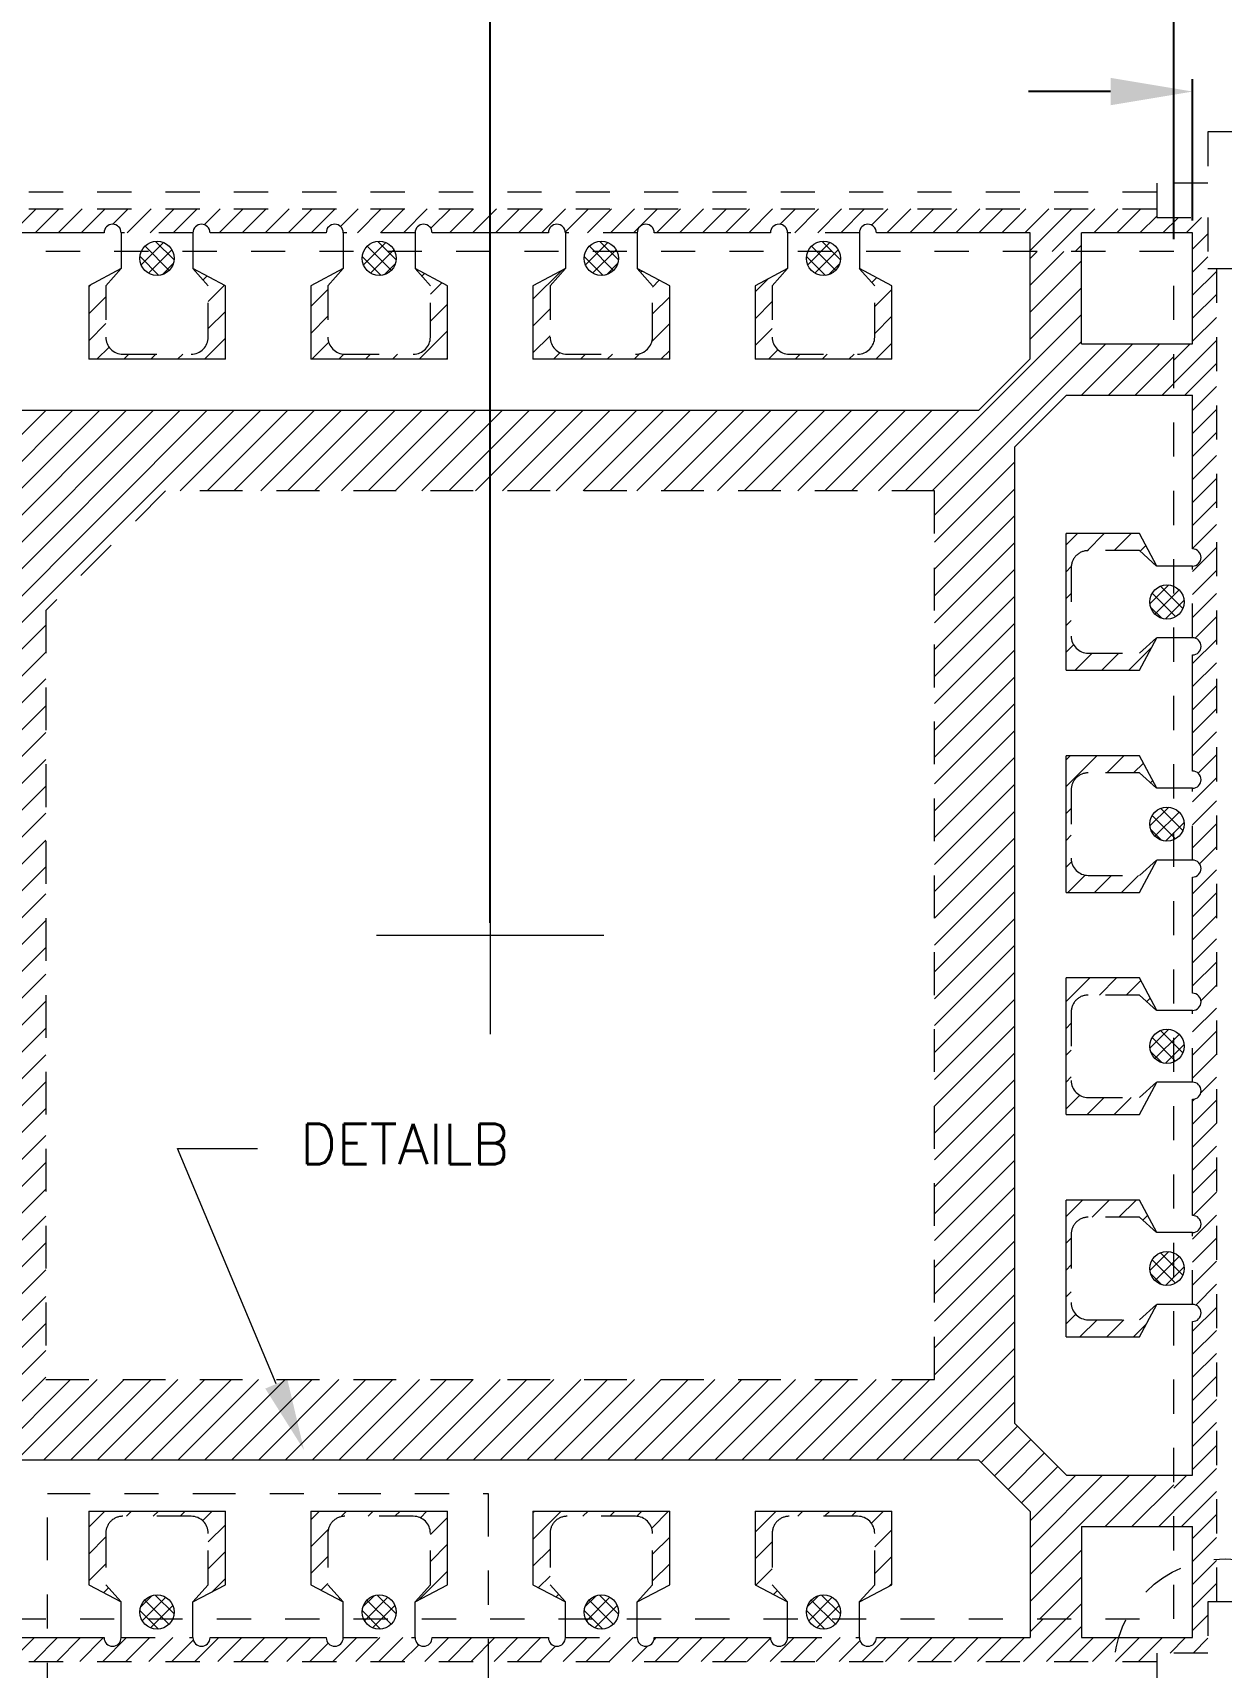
# Model space of a CAD drawing. Header units: millimetres. Extents: x 1670 to 1951, y 501 to 745.
# Drawn here: x 1856.486 to 1859.964, y 728.523 to 733.305 of the extents above; entities that cross this region are included whole.
import ezdxf

# ---------------------------------------------------------------- set-up
doc = ezdxf.new("R2010")
doc.units = ezdxf.units.MM
for name, pattern in [('CENTER', [2, 1.25, -0.25, 0.25, -0.25]), ('DASHED', [0.75, 0.5, -0.25]), ('HIDDEN', [0.375, 0.25, -0.125])]:
    doc.linetypes.add(name, pattern=pattern)
doc.layers.get('Defpoints').update_dxf_attribs({"lineweight": 18})
for name, color, linetype, lineweight in [('1', 7, 'Continuous', 18), ('1D', 4, 'Continuous', 18), ('ETCH', 4, 'Continuous', 15), ('Pkg', 2, 'DASHED', 9)]:
    doc.layers.add(name, color=color, linetype=linetype, lineweight=lineweight)
for name, color, linetype in [('HALF ETCH ON TOP SIDE', 6, 'Continuous'), ('中心线', 1, 'CENTER'), ('标注', 4, 'Continuous')]:
    doc.layers.add(name, color=color, linetype=linetype)
doc.styles.add('SIMPLEX', font='simplex.shx', dxfattribs={"bigfont": 'gbcbig.shx'})
doc.styles.get("Standard").update_dxf_attribs({"font": 'txt', "bigfont": 'gbcbig.shx'})
doc.styles.add('宋体', font='')
doc.styles.get('宋体').set_extended_font_data('宋体')
doc.dimstyles.new('ISO-25', dxfattribs={"dimtxt": 2.5, "dimasz": 2.5, "dimexe": 1.25, "dimexo": 0.625, "dimtad": 1, "dimtxsty": 'Standard', "dimcen": 2.5, "dimadec": 0, "dimazin": 0, "dimtfac": 1, "dimtmove": 0, "dimatfit": 3, "dimfxl": 1, "dimarcsym": 0})
doc.dimstyles.get("Standard").update_dxf_attribs({"dimscale": 0.12, "dimtxt": 1, "dimasz": 1, "dimexe": 0.3, "dimexo": 0.3, "dimgap": 0.3, "dimtad": 0, "dimdec": 3, "dimzin": 0, "dimdsep": 46, "dimtxsty": 'SIMPLEX', "dimcen": 0.5, "dimdle": 2, "dimclrd": 256, "dimclre": 256, "dimclrt": 256, "dimadec": 0, "dimazin": 0, "dimtfac": 1, "dimtdec": 3, "dimtofl": 0, "dimtmove": 0, "dimatfit": 0, "dimfxl": 1, "dimtolj": 1, "dimtzin": 0, "dimarcsym": 0})
pattern_1 = [(45, (1857.92284, 730.06316), (-0.0392886, 0.0392886), [])]

# ---------------------------------------------------------------- blocks, each defined once
blk = doc.blocks.new('*D69')
at = {"layer": 'Defpoints', "color": 0, "transparency": 16777216}
for p in [(1860.0696, 733.1333), (1859.8796, 732.7202), (1860.0696, 732.7202)]:
    blk.add_point(p, dxfattribs=at)
at = {"layer": '标注', "color": 4, "lineweight": -2, "transparency": 16777216}
for p, q in [((1859.8796, 732.7562), (1859.8796, 733.1693)), ((1860.0696, 732.7562), (1860.0696, 733.1693)), ((1859.6396, 733.1333), (1859.3996, 733.1333)), ((1860.3096, 733.1333), (1860.6577, 733.1333))]:
    blk.add_line(p, q, dxfattribs=at)
at = {"layer": '标注', "color": 4, "transparency": 16777216}
for points in [[(1859.6396, 733.1733), (1859.6396, 733.0933), (1859.8796, 733.1333)], [(1860.3096, 733.1733), (1860.3096, 733.0933), (1860.0696, 733.1333)]]:
    blk.add_solid(points, dxfattribs=at)
at = {"layer": '标注', "color": 4, "lineweight": 5, "transparency": 16777216, "insert": (1861.7017, 733.1333), "char_height": 0.216, "attachment_point": 5, "style": 'SIMPLEX'}
blk.add_mtext('\\A1;{\\C4;0.190±0.030}', dxfattribs=at)
blk = doc.blocks.new('*D70')
at = {"layer": 'Defpoints', "color": 0, "transparency": 16777216}
for p in [(1860.1246, 733.7237), (1859.8246, 732.6652), (1860.1246, 732.6652)]:
    blk.add_point(p, dxfattribs=at)
at = {"layer": '标注', "lineweight": -2, "transparency": 16777216}
for p, q in [((1859.8246, 732.7012), (1859.8246, 733.7597)), ((1860.1246, 732.7012), (1860.1246, 733.7597)), ((1859.5846, 733.7237), (1859.3446, 733.7237)), ((1860.3646, 733.7237), (1860.6046, 733.7237))]:
    blk.add_line(p, q, dxfattribs=at)
at = {"layer": '标注', "transparency": 16777216}
for points in [[(1859.5846, 733.7637), (1859.5846, 733.6837), (1859.8246, 733.7237)], [(1860.3646, 733.7637), (1860.3646, 733.6837), (1860.1246, 733.7237)]]:
    blk.add_solid(points, dxfattribs=at)
at = {"layer": '标注', "lineweight": 5, "transparency": 16777216, "insert": (1861.0726, 733.7237), "char_height": 0.216, "attachment_point": 5, "style": 'SIMPLEX'}
blk.add_mtext('\\A1;0.300', dxfattribs=at)
blk = doc.blocks.new('*D71')
at = {"layer": 'Defpoints', "color": 0, "transparency": 16777216}
for p in [(1862.1246, 734.3066), (1857.8246, 730.6652), (1862.1246, 730.6652)]:
    blk.add_point(p, dxfattribs=at)
at = {"layer": '标注', "lineweight": -2, "transparency": 16777216}
for p, q in [((1857.8246, 730.7012), (1857.8246, 734.3426)), ((1862.1246, 730.7012), (1862.1246, 734.3426)), ((1858.0646, 734.3066), (1858.91, 734.3066)), ((1861.8846, 734.3066), (1861.0391, 734.3066))]:
    blk.add_line(p, q, dxfattribs=at)
at = {"layer": '标注', "transparency": 16777216}
for points in [[(1858.0646, 734.3466), (1858.0646, 734.2666), (1857.8246, 734.3066)], [(1861.8846, 734.3466), (1861.8846, 734.2666), (1862.1246, 734.3066)]]:
    blk.add_solid(points, dxfattribs=at)
at = {"layer": '标注', "lineweight": 5, "transparency": 16777216, "insert": (1859.9746, 734.3066), "char_height": 0.216, "attachment_point": 5, "style": 'SIMPLEX'}
blk.add_mtext('\\A1;4.300±0.025', dxfattribs=at)
blk = doc.blocks.new('*D3')
at = {"layer": 'Defpoints', "color": 0, "transparency": 16777216}
for p in [(1855.7744, 734.5081), (1855.4746, 732.9102), (1862.1246, 726.3652)]:
    blk.add_point(p, dxfattribs=at)
at = {"layer": '标注', "color": 0, "linetype": 'Continuous', "lineweight": -2, "transparency": 16777216}
for p, q in [((1855.7744, 734.3481), (1855.7744, 734.5081)), ((1855.4746, 734.1881), (1855.7744, 734.3481)), ((1855.4746, 732.9252), (1855.4746, 734.1881))]:
    blk.add_line(p, q, dxfattribs=at)
at = {"layer": '标注', "color": 0, "lineweight": 5, "transparency": 16777216, "insert": (1855.7744, 735.0065), "char_height": 0.28, "attachment_point": 5, "rotation": 90, "style": '宋体'}
blk.add_mtext('6.650', dxfattribs=at)
blk = doc.blocks.new('*D81')
at = {"layer": 'Defpoints', "color": 0, "transparency": 16777216}
for p in [(1851.9645, 728.5152), (1854.4746, 728.5152), (1862.1246, 726.3652)]:
    blk.add_point(p, dxfattribs=at)
at = {"layer": '标注', "color": 0, "linetype": 'Continuous', "lineweight": -2, "transparency": 16777216}
blk.add_line((1854.4596, 728.5152), (1851.9645, 728.5152), dxfattribs=at)
at = {"layer": '标注', "color": 0, "lineweight": 5, "transparency": 16777216, "insert": (1851.467, 728.5152), "char_height": 0.28, "attachment_point": 5, "style": '宋体'}
blk.add_mtext('2.150', dxfattribs=at)
blk = doc.blocks.new('*D82')
at = {"layer": 'Defpoints', "color": 0, "transparency": 16777216}
for p in [(1851.9645, 732.8152), (1854.4746, 732.8152), (1862.1246, 726.3652)]:
    blk.add_point(p, dxfattribs=at)
at = {"layer": '标注', "color": 0, "linetype": 'Continuous', "lineweight": -2, "transparency": 16777216}
blk.add_line((1854.4596, 732.8152), (1851.9645, 732.8152), dxfattribs=at)
at = {"layer": '标注', "color": 0, "lineweight": 5, "transparency": 16777216, "insert": (1851.4662, 732.8152), "char_height": 0.28, "attachment_point": 5, "style": '宋体'}
blk.add_mtext('6.450', dxfattribs=at)
blk = doc.blocks.new('*D6')
at = {"layer": 'Defpoints', "color": 0, "transparency": 16777216}
for p in [(1855.3296, 734.5081), (1855.2546, 732.7202), (1862.1246, 726.3652)]:
    blk.add_point(p, dxfattribs=at)
at = {"layer": '标注', "color": 0, "linetype": 'Continuous', "lineweight": -2, "transparency": 16777216}
for p, q in [((1855.3296, 734.3481), (1855.3296, 734.5081)), ((1855.2546, 734.1881), (1855.3296, 734.3481)), ((1855.2546, 732.7352), (1855.2546, 734.1881))]:
    blk.add_line(p, q, dxfattribs=at)
at = {"layer": '标注', "color": 0, "lineweight": 5, "transparency": 16777216, "insert": (1855.3296, 735.0092), "char_height": 0.28, "attachment_point": 5, "rotation": 90, "style": '宋体'}
blk.add_mtext('6.870', dxfattribs=at)
blk = doc.blocks.new('*D7')
at = {"layer": 'Defpoints', "color": 0, "transparency": 16777216}
for p in [(1854.6776, 734.5081), (1854.9246, 732.2452), (1862.1246, 726.3652)]:
    blk.add_point(p, dxfattribs=at)
at = {"layer": '标注', "color": 0, "linetype": 'Continuous', "lineweight": -2, "transparency": 16777216}
for p, q in [((1854.6776, 734.3481), (1854.6776, 734.5081)), ((1854.9246, 734.1881), (1854.6776, 734.3481)), ((1854.9246, 732.2602), (1854.9246, 734.1881))]:
    blk.add_line(p, q, dxfattribs=at)
at = {"layer": '标注', "color": 0, "lineweight": 5, "transparency": 16777216, "insert": (1854.6776, 735.006), "char_height": 0.28, "attachment_point": 5, "rotation": 90, "style": '宋体'}
blk.add_mtext('7.200', dxfattribs=at)
blk = doc.blocks.new('*D83')
at = {"layer": 'Defpoints', "color": 0, "transparency": 16777216}
for p in [(1855.0296, 734.5081), (1855.0296, 732.8152), (1862.1246, 726.3652)]:
    blk.add_point(p, dxfattribs=at)
at = {"layer": '标注', "color": 0, "linetype": 'Continuous', "lineweight": -2, "transparency": 16777216}
blk.add_line((1855.0296, 732.8302), (1855.0296, 734.5081), dxfattribs=at)
at = {"layer": '标注', "color": 0, "lineweight": 5, "transparency": 16777216, "insert": (1855.0296, 735.001), "char_height": 0.28, "attachment_point": 5, "rotation": 90, "style": '宋体'}
blk.add_mtext('7.095', dxfattribs=at)
blk = doc.blocks.new('*D84')
at = {"layer": 'Defpoints', "color": 0, "transparency": 16777216}
for p in [(1854.3246, 734.5081), (1854.3246, 732.2902), (1862.1246, 726.3652)]:
    blk.add_point(p, dxfattribs=at)
at = {"layer": '标注', "color": 0, "linetype": 'Continuous', "lineweight": -2, "transparency": 16777216}
blk.add_line((1854.3246, 732.3052), (1854.3246, 734.5081), dxfattribs=at)
at = {"layer": '标注', "color": 0, "lineweight": 5, "transparency": 16777216, "insert": (1854.3246, 735.0034), "char_height": 0.28, "attachment_point": 5, "rotation": 90, "style": '宋体'}
blk.add_mtext('7.800', dxfattribs=at)
blk = doc.blocks.new('*D114')
at = {"layer": 'Defpoints', "color": 0, "transparency": 16777216}
for p in [(1857.8246, 734.681), (1857.8246, 730.9545), (1862.1246, 730.6652)]:
    blk.add_point(p, dxfattribs=at)
at = {"layer": '标注', "color": 0, "linetype": 'Continuous', "lineweight": -2, "transparency": 16777216}
blk.add_line((1857.8246, 730.9695), (1857.8246, 734.681), dxfattribs=at)
at = {"layer": '标注', "color": 0, "transparency": 16777216, "insert": (1857.8246, 735.1843), "char_height": 0.28, "attachment_point": 5, "rotation": 90, "style": '宋体'}
blk.add_mtext('4.300', dxfattribs=at)
blk = doc.blocks.new('*U251')
at = {"layer": '1', "linetype": 'Continuous', "lineweight": 5}
blk.add_lwpolyline([(-0.17, 0), (0.17, 0)], dxfattribs=at)
blk = doc.blocks.new('*U250')
at = {"layer": '1', "color": 0, "linetype": 'ByBlock', "lineweight": -2, "transparency": 16777216}
for p in [(0, 0), (0.65, 0), (1.3, 0)]:
    blk.add_blockref('*U251', p, dxfattribs=at)
blk = doc.blocks.new('*U255')
at = {"layer": '1', "linetype": 'Continuous', "lineweight": 5}
blk.add_lwpolyline([(-0.17, 0), (0.17, 0)], dxfattribs=at)
blk = doc.blocks.new('*U254')
at = {"layer": '1', "color": 0, "linetype": 'ByBlock', "lineweight": -2, "transparency": 16777216}
for p in [(0, 0), (0.65, 0), (1.3, 0)]:
    blk.add_blockref('*U255', p, dxfattribs=at)
blk = doc.blocks.new('*U257')
at = {"layer": '1', "linetype": 'Continuous', "lineweight": 5}
blk.add_lwpolyline([(-0.17, 0), (0.17, 0)], dxfattribs=at)
blk = doc.blocks.new('*U256')
at = {"layer": '1', "color": 0, "linetype": 'ByBlock', "lineweight": -2, "transparency": 16777216}
for p in [(0, 0), (0.65, 0), (1.3, 0)]:
    blk.add_blockref('*U257', p, dxfattribs=at)
blk = doc.blocks.new('*U261')
at = {"layer": '1D', "color": 4, "linetype": 'HIDDEN', "lineweight": 5, "ltscale": 0.3}
for p, q in [((-0.105, 0.125), (-0.15, 0.075)), ((0.105, 0.125), (0.15, 0.075))]:
    blk.add_line(p, q, dxfattribs=at)
at = {"layer": '1D', "color": 4, "linetype": 'DASHED', "lineweight": 5, "ltscale": 0.08}
for p, q in [((-0.15, 0.075), (-0.15, -0.075)), ((0.15, -0.075), (0.15, 0.075)), ((-0.1, -0.125), (0.1, -0.125))]:
    blk.add_line(p, q, dxfattribs=at)
for centre, start, end in [((-0.1, -0.075), 180, 270), ((0.1, -0.075), 270, 0)]:
    blk.add_arc(centre, 0.05, start, end, dxfattribs=at)
blk = doc.blocks.new('*U260')
at = {"layer": '1', "color": 0, "linetype": 'ByBlock', "lineweight": -2, "transparency": 16777216}
for p in [(0, 0), (0.65, 0), (1.3, 0), (1.95, 0)]:
    blk.add_blockref('*U261', p, dxfattribs=at)
blk = doc.blocks.new('*U253')
at = {"layer": '1'}
blk.add_blockref('*U260', (-0.975, 0), dxfattribs=at)
blk = doc.blocks.new('*U252')
at = {"layer": '1', "color": 0, "linetype": 'ByBlock', "lineweight": -2, "transparency": 16777216}
blk.add_blockref('*U253', (1883.7022, 732.8306), dxfattribs=at)
for p, rotation in [((1881.8772, 731.0056), 90), ((1885.5272, 731.0056), 270), ((1883.7022, 729.1806), 180)]:
    blk.add_blockref('*U253', p, dxfattribs=dict(at, rotation=rotation))

msp = doc.modelspace()

# ---------------------------------------------------------------- hatches: boundary and pattern name
at = {"layer": 'ETCH', "lineweight": 5}
h = msp.add_hatch(dxfattribs=at)
h.set_pattern_fill('ANSI31', color=4, scale=0.015, style=0)
h.set_pattern_definition([(45, (1883.80051, 730.403553), (-0.03367596, 0.03367596), [])])
h.paths.add_polyline_path([(1855.7246, 724.0152), (1855.7246, 724.1652), (1855.8746, 724.1652), (1855.8746, 724.1902), (1859.7746, 724.1902), (1859.7746, 724.1652), (1859.9246, 724.1652), (1859.9246, 724.0152), (1859.8796, 724.0152), (1859.8796, 724.1202), (1859.5546, 724.1202), (1859.5546, 724.0952), (1859.4046, 724.0952), (1859.4046, 724.1202), (1858.9546, 724.1202, 1), (1858.9046, 724.1202), (1858.9046, 724.0952), (1858.6946, 724.0952), (1858.6946, 724.1202, 1), (1858.6446, 724.1202), (1858.3046, 724.1202, 1), (1858.2546, 724.1202), (1858.2546, 724.0952), (1858.0446, 724.0952), (1858.0446, 724.1202, 1), (1857.9946, 724.1202), (1857.6546, 724.1202, 1), (1857.6046, 724.1202), (1857.6046, 724.0952), (1857.3946, 724.0952), (1857.3946, 724.1202, 1), (1857.3446, 724.1202), (1857.0046, 724.1202, 1), (1856.9546, 724.1202), (1856.9546, 724.0952), (1856.7446, 724.0952), (1856.7446, 724.1202, 1), (1856.6946, 724.1202), (1856.2446, 724.1202), (1856.2446, 724.0952), (1856.0946, 724.0952), (1856.0946, 724.1202), (1855.7696, 724.1202), (1855.7696, 724.0152)])
h.paths.add_polyline_path([(1860.0246, 724.0152), (1860.0246, 724.1652), (1860.1746, 724.1652), (1860.1746, 724.1902), (1864.0746, 724.1902), (1864.0746, 724.1652), (1864.2246, 724.1652), (1864.2246, 724.0152), (1864.1796, 724.0152), (1864.1796, 724.1202), (1863.8546, 724.1202), (1863.8546, 724.0952), (1863.7046, 724.0952), (1863.7046, 724.1202), (1863.2546, 724.1202, 1), (1863.2046, 724.1202), (1863.2046, 724.0952), (1862.9946, 724.0952), (1862.9946, 724.1202, 1), (1862.9446, 724.1202), (1862.6046, 724.1202, 1), (1862.5546, 724.1202), (1862.5546, 724.0952), (1862.3446, 724.0952), (1862.3446, 724.1202, 1), (1862.2946, 724.1202), (1861.9546, 724.1202, 1), (1861.9046, 724.1202), (1861.9046, 724.0952), (1861.6946, 724.0952), (1861.6946, 724.1202, 1), (1861.6446, 724.1202), (1861.3046, 724.1202, 1), (1861.2546, 724.1202), (1861.2546, 724.0952), (1861.0446, 724.0952), (1861.0446, 724.1202, 1), (1860.9946, 724.1202), (1860.5446, 724.1202), (1860.5446, 724.0952), (1860.3946, 724.0952), (1860.3946, 724.1202), (1860.0696, 724.1202), (1860.0696, 724.0152)])
h.paths.add_polyline_path([(1855.5796, 727.9452), (1855.5796, 727.4952, -1), (1855.5796, 727.4452), (1855.5546, 727.4452), (1855.5546, 727.2352), (1855.5796, 727.2352, -1), (1855.5796, 727.1852), (1855.5796, 726.8452, -1), (1855.5796, 726.7952), (1855.5546, 726.7952), (1855.5546, 726.5852), (1855.5796, 726.5852, -1), (1855.5796, 726.5352), (1855.5796, 726.1952, -1), (1855.5796, 726.1452), (1855.5546, 726.1452), (1855.5546, 725.9352), (1855.5796, 725.9352, -1), (1855.5796, 725.8852), (1855.5796, 725.5452, -1), (1855.5796, 725.4952), (1855.5546, 725.4952), (1855.5546, 725.2852), (1855.5796, 725.2852, -1), (1855.5796, 725.2352), (1855.5796, 724.7852), (1855.5546, 724.7852), (1855.5546, 724.6352), (1855.5796, 724.6352), (1855.5796, 724.3102), (1855.4746, 724.3102), (1855.4746, 724.2652), (1855.6246, 724.2652), (1855.6246, 724.4152), (1855.6496, 724.4152), (1855.6496, 728.3152), (1855.6246, 728.3152), (1855.6246, 728.4652), (1855.4746, 728.4652), (1855.4746, 728.4202), (1855.5796, 728.4202), (1855.5796, 728.0952), (1855.5546, 728.0952), (1855.5546, 727.9452)])
h.paths.add_polyline_path([(1855.5796, 732.2452), (1855.5796, 731.7952, -1), (1855.5796, 731.7452), (1855.5546, 731.7452), (1855.5546, 731.5352), (1855.5796, 731.5352, -1), (1855.5796, 731.4852), (1855.5796, 731.1452, -1), (1855.5796, 731.0952), (1855.5546, 731.0952), (1855.5546, 730.8852), (1855.5796, 730.8852, -1), (1855.5796, 730.8352), (1855.5796, 730.4952, -1), (1855.5796, 730.4452), (1855.5546, 730.4452), (1855.5546, 730.2352), (1855.5796, 730.2352, -1), (1855.5796, 730.1852), (1855.5796, 729.8452, -1), (1855.5796, 729.7952), (1855.5546, 729.7952), (1855.5546, 729.5852), (1855.5796, 729.5852, -1), (1855.5796, 729.5352), (1855.5796, 729.0852), (1855.5546, 729.0852), (1855.5546, 728.9352), (1855.5796, 728.9352), (1855.5796, 728.6102), (1855.4746, 728.6102), (1855.4746, 728.5652), (1855.6246, 728.5652), (1855.6246, 728.7152), (1855.6496, 728.7152), (1855.6496, 732.6152), (1855.6246, 732.6152), (1855.6246, 732.7652), (1855.4746, 732.7652), (1855.4746, 732.7202), (1855.5796, 732.7202), (1855.5796, 732.3952), (1855.5546, 732.3952), (1855.5546, 732.2452)])
h.paths.add_polyline_path([(1855.5796, 724.1202), (1855.5796, 724.0152), (1855.6246, 724.0152), (1855.6246, 724.1652), (1855.4746, 724.1652), (1855.4746, 724.1202)])
h = msp.add_hatch(dxfattribs=at)
h.set_pattern_fill('ANSI31', color=4, scale=0.015, style=0)
h.set_pattern_definition([(45, (1883.80051, 734.703553), (-0.03367596, 0.03367596), [])])
h.paths.add_polyline_path([(1855.6996, 728.7152), (1855.7246, 728.7152), (1855.7246, 728.5652), (1855.8746, 728.5652), (1855.8746, 728.5402), (1859.7746, 728.5402), (1859.7746, 728.5652), (1859.9246, 728.5652), (1859.9246, 728.7152), (1859.9496, 728.7152), (1859.9496, 732.6152), (1859.9246, 732.6152), (1859.9246, 732.7652), (1859.7746, 732.7652), (1859.7746, 732.7902), (1855.8746, 732.7902), (1855.8746, 732.7652), (1855.7246, 732.7652), (1855.7246, 732.6152), (1855.6996, 732.6152)])
h.paths.add_polyline_path([(1855.7696, 731.0952), (1855.7696, 730.8852, 1), (1855.7696, 730.8352), (1855.7696, 730.4952, 1), (1855.7696, 730.4452), (1855.7696, 730.2352, 1), (1855.7696, 730.1852), (1855.7696, 729.8452, 1), (1855.7696, 729.7952), (1855.7696, 729.5852, 1), (1855.7696, 729.5352), (1855.7696, 729.0852), (1855.8246, 729.0852), (1855.8246, 728.9352), (1855.7696, 728.9352), (1855.7696, 728.6102), (1856.0946, 728.6102), (1856.0946, 728.6652), (1856.2446, 728.6652), (1856.2446, 728.6102), (1856.6946, 728.6102, 1), (1856.7446, 728.6102), (1856.9546, 728.6102, 1), (1857.0046, 728.6102), (1857.3446, 728.6102, 1), (1857.3946, 728.6102), (1857.6046, 728.6102, 1), (1857.6546, 728.6102), (1857.9946, 728.6102, 1), (1858.0446, 728.6102), (1858.2546, 728.6102, 1), (1858.3046, 728.6102), (1858.6446, 728.6102, 1), (1858.6946, 728.6102), (1858.9046, 728.6102, 1), (1858.9546, 728.6102), (1859.4046, 728.6102), (1859.4046, 728.6652), (1859.5546, 728.6652), (1859.5546, 728.6102), (1859.8796, 728.6102), (1859.8796, 728.9352), (1859.8246, 728.9352), (1859.8246, 729.0852), (1859.8796, 729.0852), (1859.8796, 729.5352, 1), (1859.8796, 729.5852), (1859.8796, 729.7952, 1), (1859.8796, 729.8452), (1859.8796, 730.1852, 1), (1859.8796, 730.2352), (1859.8796, 730.4452, 1), (1859.8796, 730.4952), (1859.8796, 730.8352, 1), (1859.8796, 730.8852), (1859.8796, 731.0952, 1), (1859.8796, 731.1452), (1859.8796, 731.4852, 1), (1859.8796, 731.5352), (1859.8796, 731.7452, 1), (1859.8796, 731.7952), (1859.8796, 732.2452), (1859.8246, 732.2452), (1859.8246, 732.3952), (1859.8796, 732.3952), (1859.8796, 732.7202), (1859.5546, 732.7202), (1859.5546, 732.6652), (1859.4046, 732.6652), (1859.4046, 732.7202), (1858.9546, 732.7202, 1), (1858.9046, 732.7202), (1858.6946, 732.7202, 1), (1858.6446, 732.7202), (1858.3046, 732.7202, 1), (1858.2546, 732.7202), (1858.0446, 732.7202, 1), (1857.9946, 732.7202), (1857.6546, 732.7202, 1), (1857.6046, 732.7202), (1857.3946, 732.7202, 1), (1857.3446, 732.7202), (1857.0046, 732.7202, 1), (1856.9546, 732.7202), (1856.7446, 732.7202, 1), (1856.6946, 732.7202), (1856.2446, 732.7202), (1856.2446, 732.6652), (1856.0946, 732.6652), (1856.0946, 732.7202), (1855.7696, 732.7202), (1855.7696, 732.3952), (1855.8246, 732.3952), (1855.8246, 732.2452), (1855.7696, 732.2452), (1855.7696, 731.7952, 1), (1855.7696, 731.7452), (1855.7696, 731.5352, 1), (1855.7696, 731.4852), (1855.7696, 731.1452, 1)], flags=16)
h = msp.add_hatch(dxfattribs=at)
h.set_pattern_fill('ANSI31', color=256, scale=0.0175)
h.set_pattern_definition(pattern_1)
h.paths.add_polyline_path([(1855.8246, 732.2452), (1855.8246, 732.3952), (1856.0946, 732.3952), (1856.0946, 732.6652), (1856.2446, 732.6652), (1856.2446, 732.3513), (1856.3956, 732.2002), (1859.2535, 732.2002), (1859.4046, 732.3513), (1859.4046, 732.6652), (1859.5546, 732.6652), (1859.5546, 732.3952), (1859.8246, 732.3952), (1859.8246, 732.2452), (1859.5106, 732.2452), (1859.3596, 732.0941), (1859.3596, 729.2363), (1859.5106, 729.0852), (1859.8246, 729.0852), (1859.8246, 728.9352), (1859.5546, 728.9352), (1859.5546, 728.6652), (1859.4046, 728.6652), (1859.4046, 728.9791), (1859.2535, 729.1302), (1856.3956, 729.1302), (1856.2446, 728.9791), (1856.2446, 728.6652), (1856.0946, 728.6652), (1856.0946, 728.9352), (1855.8246, 728.9352), (1855.8246, 729.0852), (1856.1385, 729.0852), (1856.2896, 729.2363), (1856.2896, 732.0941), (1856.1385, 732.2452)])
h.paths.add_polyline_path([(1856.5246, 731.6152), (1856.5246, 729.3652), (1859.1246, 729.3652), (1859.1246, 731.9652), (1856.8746, 731.9652)], flags=16)
h = msp.add_hatch(dxfattribs=at)
h.set_pattern_fill('ANSI31', color=256, scale=0.0175)
h.set_pattern_definition(pattern_1)
h.paths.add_polyline_path([(1857.2996, 732.5652), (1857.2996, 732.3502), (1857.6996, 732.3502), (1857.6996, 732.5652), (1857.6046, 732.6152), (1857.6496, 732.5652), (1857.6496, 732.4152, -0.414214), (1857.5996, 732.3652), (1857.3996, 732.3652, -0.414214), (1857.3496, 732.4152), (1857.3496, 732.5652), (1857.3946, 732.6152)])
h.paths.add_polyline_path([(1857.9496, 732.5652), (1857.9496, 732.3502), (1858.3496, 732.3502), (1858.3496, 732.5652), (1858.2546, 732.6152), (1858.2996, 732.5652), (1858.2996, 732.4152, -0.414214), (1858.2496, 732.3652), (1858.0496, 732.3652, -0.414214), (1857.9996, 732.4152), (1857.9996, 732.5652), (1858.0446, 732.6152)])
h.paths.add_polyline_path([(1856.6496, 732.5652), (1856.6496, 732.3502), (1857.0496, 732.3502), (1857.0496, 732.5652), (1856.9546, 732.6152), (1856.9996, 732.5652), (1856.9996, 732.4152, -0.414214), (1856.9496, 732.3652), (1856.7496, 732.3652, -0.414214), (1856.6996, 732.4152), (1856.6996, 732.5652), (1856.7446, 732.6152)])
h.paths.add_polyline_path([(1858.5996, 732.5652), (1858.5996, 732.3502), (1858.9996, 732.3502), (1858.9996, 732.5652), (1858.9046, 732.6152), (1858.9496, 732.5652), (1858.9496, 732.4152, -0.414214), (1858.8996, 732.3652), (1858.6996, 732.3652, -0.414214), (1858.6496, 732.4152), (1858.6496, 732.5652), (1858.6946, 732.6152)])
h = msp.add_hatch(dxfattribs=at)
h.set_pattern_fill('ANSI31', color=256, scale=0.0175, angle=180)
h.set_pattern_definition([(225, (1857.92284, 730.06316), (0.0392886, -0.0392886), [])])
h.paths.add_polyline_path([(1859.7246, 731.1902), (1859.5096, 731.1902), (1859.5096, 730.7902), (1859.7246, 730.7902), (1859.7746, 730.8852), (1859.7246, 730.8402), (1859.5746, 730.8402, -0.414214), (1859.5246, 730.8902), (1859.5246, 731.0902, -0.414214), (1859.5746, 731.1402), (1859.7246, 731.1402), (1859.7746, 731.0952)])
h.paths.add_polyline_path([(1859.7246, 730.5402), (1859.5096, 730.5402), (1859.5096, 730.1402), (1859.7246, 730.1402), (1859.7746, 730.2352), (1859.7246, 730.1902), (1859.5746, 730.1902, -0.414214), (1859.5246, 730.2402), (1859.5246, 730.4402, -0.414214), (1859.5746, 730.4902), (1859.7246, 730.4902), (1859.7746, 730.4452)])
h.paths.add_polyline_path([(1859.7246, 731.8402), (1859.5096, 731.8402), (1859.5096, 731.4402), (1859.7246, 731.4402), (1859.7746, 731.5352), (1859.7246, 731.4902), (1859.5746, 731.4902, -0.414214), (1859.5246, 731.5402), (1859.5246, 731.7402, -0.414214), (1859.5746, 731.7902), (1859.7246, 731.7902), (1859.7746, 731.7452)])
h.paths.add_polyline_path([(1859.7246, 729.8902), (1859.5096, 729.8902), (1859.5096, 729.4902), (1859.7246, 729.4902), (1859.7746, 729.5852), (1859.7246, 729.5402), (1859.5746, 729.5402, -0.414214), (1859.5246, 729.5902), (1859.5246, 729.7902, -0.414214), (1859.5746, 729.8402), (1859.7246, 729.8402), (1859.7746, 729.7952)])
h = msp.add_hatch(dxfattribs=at)
h.set_pattern_fill('ANSI31', color=256, scale=0.0175, angle=180)
h.set_pattern_definition([(225, (1857.72629, 731.267236), (0.0392886, -0.0392886), [])])
h.paths.add_polyline_path([(1858.3496, 728.7652), (1858.3496, 728.9802), (1857.9496, 728.9802), (1857.9496, 728.7652), (1858.0446, 728.7152), (1857.9996, 728.7652), (1857.9996, 728.9152, -0.414214), (1858.0496, 728.9652), (1858.2496, 728.9652, -0.414214), (1858.2996, 728.9152), (1858.2996, 728.7652), (1858.2546, 728.7152)])
h.paths.add_polyline_path([(1857.6996, 728.7652), (1857.6996, 728.9802), (1857.2996, 728.9802), (1857.2996, 728.7652), (1857.3946, 728.7152), (1857.3496, 728.7652), (1857.3496, 728.9152, -0.414214), (1857.3996, 728.9652), (1857.5996, 728.9652, -0.414214), (1857.6496, 728.9152), (1857.6496, 728.7652), (1857.6046, 728.7152)])
h.paths.add_polyline_path([(1858.9996, 728.7652), (1858.9996, 728.9802), (1858.5996, 728.9802), (1858.5996, 728.7652), (1858.6946, 728.7152), (1858.6496, 728.7652), (1858.6496, 728.9152, -0.414214), (1858.6996, 728.9652), (1858.8996, 728.9652, -0.414214), (1858.9496, 728.9152), (1858.9496, 728.7652), (1858.9046, 728.7152)])
h.paths.add_polyline_path([(1857.0496, 728.7652), (1857.0496, 728.9802), (1856.6496, 728.9802), (1856.6496, 728.7652), (1856.7446, 728.7152), (1856.6996, 728.7652), (1856.6996, 728.9152, -0.414214), (1856.7496, 728.9652), (1856.9496, 728.9652, -0.414214), (1856.9996, 728.9152), (1856.9996, 728.7652), (1856.9546, 728.7152)])
at = {"layer": 'HALF ETCH ON TOP SIDE', "lineweight": 5}
h = msp.add_hatch(dxfattribs=at)
h.set_pattern_fill('ANSI37', color=6, scale=0.01, angle=90, style=0)
h.set_pattern_definition([(135, (1857.173168, 730.840624), (-0.02245064, -0.02245064), []), (225, (1857.173168, 730.840624), (0.02245064, -0.02245064), [])])
h.paths.add_polyline_path([(1856.8954, 732.6652, -1.23026), (1856.7996, 732.6452, -0.103244), (1856.8037, 732.6652)])
h.paths.add_polyline_path([(1856.8954, 732.6652), (1856.8037, 732.6652, -0.654654)])
h = msp.add_hatch(dxfattribs=at)
h.set_pattern_fill('ANSI37', color=6, scale=0.01, angle=90, style=0)
h.set_pattern_definition([(135, (1857.823168, 730.840624), (-0.02245064, -0.02245064), []), (225, (1857.823168, 730.840624), (0.02245064, -0.02245064), [])])
h.paths.add_polyline_path([(1857.5454, 732.6652, -1.23026), (1857.4496, 732.6452, -0.103244), (1857.4537, 732.6652)])
h.paths.add_polyline_path([(1857.5454, 732.6652), (1857.4537, 732.6652, -0.654654)])
h = msp.add_hatch(dxfattribs=at)
h.set_pattern_fill('ANSI37', color=6, scale=0.01, angle=90, style=0)
h.set_pattern_definition([(135, (1858.473168, 730.840624), (-0.02245064, -0.02245064), []), (225, (1858.473168, 730.840624), (0.02245064, -0.02245064), [])])
h.paths.add_polyline_path([(1858.1954, 732.6652, -1.23026), (1858.0996, 732.6452, -0.103244), (1858.1037, 732.6652)])
h.paths.add_polyline_path([(1858.1954, 732.6652), (1858.1037, 732.6652, -0.654654)])
h = msp.add_hatch(dxfattribs=at)
h.set_pattern_fill('ANSI37', color=6, scale=0.01, angle=90, style=0)
h.set_pattern_definition([(135, (1859.123168, 730.840624), (-0.02245064, -0.02245064), []), (225, (1859.123168, 730.840624), (0.02245064, -0.02245064), [])])
h.paths.add_polyline_path([(1858.8454, 732.6652, -1.23026), (1858.7496, 732.6452, -0.103244), (1858.7537, 732.6652)])
h.paths.add_polyline_path([(1858.8454, 732.6652), (1858.7537, 732.6652, -0.654654)])
h = msp.add_hatch(dxfattribs=at)
h.set_pattern_fill('ANSI37', color=6, scale=0.01, angle=360, style=0)
h.set_pattern_definition([(45, (1857.999993, 731.316596), (-0.02245064, 0.02245064), []), (135, (1857.999993, 731.316596), (-0.02245064, -0.02245064), [])])
h.paths.add_polyline_path([(1859.8246, 731.5944, -1.23026), (1859.8046, 731.6902, -0.103244), (1859.8246, 731.686)])
h.paths.add_polyline_path([(1859.8246, 731.5944), (1859.8246, 731.686, -0.654654)])
h = msp.add_hatch(dxfattribs=at)
h.set_pattern_fill('ANSI37', color=6, scale=0.01, angle=360, style=0)
h.set_pattern_definition([(45, (1857.999993, 730.666596), (-0.02245064, 0.02245064), []), (135, (1857.999993, 730.666596), (-0.02245064, -0.02245064), [])])
h.paths.add_polyline_path([(1859.8246, 730.9444, -1.23026), (1859.8046, 731.0402, -0.103244), (1859.8246, 731.036)])
h.paths.add_polyline_path([(1859.8246, 730.9444), (1859.8246, 731.036, -0.654654)])
h = msp.add_hatch(dxfattribs=at)
h.set_pattern_fill('ANSI37', color=6, scale=0.01, angle=360, style=0)
h.set_pattern_definition([(45, (1857.999993, 730.016596), (-0.02245064, 0.02245064), []), (135, (1857.999993, 730.016596), (-0.02245064, -0.02245064), [])])
h.paths.add_polyline_path([(1859.8246, 730.2944, -1.23026), (1859.8046, 730.3902, -0.103244), (1859.8246, 730.386)])
h.paths.add_polyline_path([(1859.8246, 730.2944), (1859.8246, 730.386, -0.654654)])
h = msp.add_hatch(dxfattribs=at)
h.set_pattern_fill('ANSI37', color=6, scale=0.01, angle=360, style=0)
h.set_pattern_definition([(45, (1857.999993, 729.366596), (-0.02245064, 0.02245064), []), (135, (1857.999993, 729.366596), (-0.02245064, -0.02245064), [])])
h.paths.add_polyline_path([(1859.8246, 729.6444, -1.23026), (1859.8046, 729.7402, -0.103244), (1859.8246, 729.736)])
h.paths.add_polyline_path([(1859.8246, 729.6444), (1859.8246, 729.736, -0.654654)])
h = msp.add_hatch(dxfattribs=at)
h.set_pattern_fill('ANSI37', color=6, scale=0.01, angle=270, style=0)
h.set_pattern_definition([(315, (1856.525964, 730.48977), (0.02245064, 0.02245064), []), (45, (1856.525964, 730.48977), (-0.02245064, 0.02245064), [])])
h.paths.add_polyline_path([(1856.8037, 728.6652, -1.23026), (1856.8996, 728.6852, -0.103244), (1856.8954, 728.6652)])
h.paths.add_polyline_path([(1856.8037, 728.6652), (1856.8954, 728.6652, -0.654654)])
h = msp.add_hatch(dxfattribs=at)
h.set_pattern_fill('ANSI37', color=6, scale=0.01, angle=270, style=0)
h.set_pattern_definition([(315, (1857.175964, 730.48977), (0.02245064, 0.02245064), []), (45, (1857.175964, 730.48977), (-0.02245064, 0.02245064), [])])
h.paths.add_polyline_path([(1857.4537, 728.6652, -1.23026), (1857.5496, 728.6852, -0.103244), (1857.5454, 728.6652)])
h.paths.add_polyline_path([(1857.4537, 728.6652), (1857.5454, 728.6652, -0.654654)])
h = msp.add_hatch(dxfattribs=at)
h.set_pattern_fill('ANSI37', color=6, scale=0.01, angle=270, style=0)
h.set_pattern_definition([(315, (1857.825964, 730.48977), (0.02245064, 0.02245064), []), (45, (1857.825964, 730.48977), (-0.02245064, 0.02245064), [])])
h.paths.add_polyline_path([(1858.1037, 728.6652, -1.23026), (1858.1996, 728.6852, -0.103244), (1858.1954, 728.6652)])
h.paths.add_polyline_path([(1858.1037, 728.6652), (1858.1954, 728.6652, -0.654654)])
h = msp.add_hatch(dxfattribs=at)
h.set_pattern_fill('ANSI37', color=6, scale=0.01, angle=270, style=0)
h.set_pattern_definition([(315, (1858.475964, 730.48977), (0.02245064, 0.02245064), []), (45, (1858.475964, 730.48977), (-0.02245064, 0.02245064), [])])
h.paths.add_polyline_path([(1858.7537, 728.6652, -1.23026), (1858.8496, 728.6852, -0.103244), (1858.8454, 728.6652)])
h.paths.add_polyline_path([(1858.7537, 728.6652), (1858.8454, 728.6652, -0.654654)])

# ---------------------------------------------------------------- linework, layer by layer
at = {"layer": '1', "linetype": 'Continuous', "lineweight": 5}
for p, q in [((1856.7446, 732.7202), (1856.7446, 732.6152)), ((1856.9546, 732.7202), (1856.9546, 732.6152)), ((1857.3946, 732.7202), (1857.3946, 732.6152)), ((1857.6046, 732.7202), (1857.6046, 732.6152)), ((1858.0446, 732.7202), (1858.0446, 732.6152)), ((1858.2546, 732.7202), (1858.2546, 732.6152)), ((1858.6946, 732.7202), (1858.6946, 732.6152)), ((1858.9046, 732.7202), (1858.9046, 732.6152)), ((1859.4046, 732.3513), (1859.4046, 732.7202)), ((1859.5546, 732.3952), (1859.5546, 732.7202)), ((1856.7446, 732.6152), (1856.6496, 732.5652)), ((1857.0496, 732.5652), (1856.9546, 732.6152)), ((1857.3946, 732.6152), (1857.2996, 732.5652)), ((1857.6996, 732.5652), (1857.6046, 732.6152)), ((1858.0446, 732.6152), (1857.9496, 732.5652)), ((1858.3496, 732.5652), (1858.2546, 732.6152)), ((1858.6946, 732.6152), (1858.5996, 732.5652)), ((1858.9996, 732.5652), (1858.9046, 732.6152)), ((1856.6496, 732.5652), (1856.6496, 732.3502)), ((1857.0496, 732.3502), (1857.0496, 732.5652)), ((1857.2996, 732.5652), (1857.2996, 732.3502)), ((1857.6996, 732.3502), (1857.6996, 732.5652)), ((1857.9496, 732.5652), (1857.9496, 732.3502)), ((1858.3496, 732.3502), (1858.3496, 732.5652)), ((1858.5996, 732.5652), (1858.5996, 732.3502)), ((1858.9996, 732.3502), (1858.9996, 732.5652)), ((1859.5546, 732.3952), (1859.8796, 732.3952)), ((1857.0496, 732.3502), (1856.6496, 732.3502)), ((1857.6996, 732.3502), (1857.2996, 732.3502)), ((1858.3496, 732.3502), (1857.9496, 732.3502)), ((1858.9996, 732.3502), (1858.5996, 732.3502)), ((1859.2535, 732.2002), (1859.4046, 732.3513)), ((1859.3596, 732.0941), (1859.5106, 732.2452)), ((1859.5106, 732.2452), (1859.8796, 732.2452)), ((1859.2535, 732.2002), (1856.3956, 732.2002)), ((1859.3596, 729.2363), (1859.3596, 732.0941)), ((1859.7246, 731.8402), (1859.5096, 731.8402)), ((1859.5096, 731.4402), (1859.5096, 731.8402)), ((1859.7746, 731.7452), (1859.7246, 731.8402)), ((1859.8796, 731.7452), (1859.7746, 731.7452)), ((1859.7246, 731.4402), (1859.7746, 731.5352)), ((1859.8796, 731.5352), (1859.7746, 731.5352)), ((1859.5096, 731.4402), (1859.7246, 731.4402)), ((1859.7246, 731.1902), (1859.5096, 731.1902)), ((1859.5096, 730.7902), (1859.5096, 731.1902)), ((1859.7746, 731.0952), (1859.7246, 731.1902)), ((1859.8796, 731.0952), (1859.7746, 731.0952)), ((1859.7246, 730.7902), (1859.7746, 730.8852)), ((1859.8796, 730.8852), (1859.7746, 730.8852)), ((1859.5096, 730.7902), (1859.7246, 730.7902)), ((1859.7246, 730.5402), (1859.5096, 730.5402)), ((1859.5096, 730.1402), (1859.5096, 730.5402)), ((1859.7746, 730.4452), (1859.7246, 730.5402)), ((1859.8796, 730.4452), (1859.7746, 730.4452)), ((1859.7246, 730.1402), (1859.7746, 730.2352)), ((1859.8796, 730.2352), (1859.7746, 730.2352)), ((1859.5096, 730.1402), (1859.7246, 730.1402)), ((1859.7246, 729.8902), (1859.5096, 729.8902)), ((1859.5096, 729.4902), (1859.5096, 729.8902)), ((1859.7746, 729.7952), (1859.7246, 729.8902)), ((1859.8796, 729.7952), (1859.7746, 729.7952)), ((1859.7246, 729.4902), (1859.7746, 729.5852)), ((1859.8796, 729.5852), (1859.7746, 729.5852)), ((1859.5096, 729.4902), (1859.7246, 729.4902)), ((1859.3596, 729.2363), (1859.5106, 729.0852)), ((1856.3956, 729.1302), (1859.2535, 729.1302)), ((1859.2535, 729.1302), (1859.4046, 728.9791)), ((1859.5106, 729.0852), (1859.8796, 729.0852)), ((1856.6496, 728.9802), (1856.6496, 728.7652)), ((1856.6496, 728.9802), (1857.0496, 728.9802)), ((1857.0496, 728.7652), (1857.0496, 728.9802)), ((1857.2996, 728.9802), (1857.2996, 728.7652)), ((1857.2996, 728.9802), (1857.6996, 728.9802)), ((1857.6996, 728.7652), (1857.6996, 728.9802)), ((1857.9496, 728.9802), (1857.9496, 728.7652)), ((1857.9496, 728.9802), (1858.3496, 728.9802)), ((1858.3496, 728.7652), (1858.3496, 728.9802)), ((1858.5996, 728.9802), (1858.5996, 728.7652)), ((1858.5996, 728.9802), (1858.9996, 728.9802)), ((1858.9996, 728.7652), (1858.9996, 728.9802)), ((1859.4046, 728.9791), (1859.4046, 728.6102)), ((1859.5546, 728.9352), (1859.5546, 728.6102)), ((1859.5546, 728.9352), (1859.8796, 728.9352)), ((1856.6496, 728.7652), (1856.7446, 728.7152)), ((1856.9546, 728.7152), (1857.0496, 728.7652)), ((1857.2996, 728.7652), (1857.3946, 728.7152)), ((1857.6046, 728.7152), (1857.6996, 728.7652)), ((1857.9496, 728.7652), (1858.0446, 728.7152)), ((1858.2546, 728.7152), (1858.3496, 728.7652)), ((1858.5996, 728.7652), (1858.6946, 728.7152)), ((1858.9046, 728.7152), (1858.9996, 728.7652)), ((1856.7446, 728.6102), (1856.7446, 728.7152)), ((1856.9546, 728.6102), (1856.9546, 728.7152)), ((1857.3946, 728.6102), (1857.3946, 728.7152)), ((1857.6046, 728.6102), (1857.6046, 728.7152)), ((1858.0446, 728.6102), (1858.0446, 728.7152)), ((1858.2546, 728.6102), (1858.2546, 728.7152)), ((1858.6946, 728.6102), (1858.6946, 728.7152)), ((1858.9046, 728.6102), (1858.9046, 728.7152))]:
    msp.add_line(p, q, dxfattribs=at)
for points in [[(1856.6946, 732.7202), (1856.2446, 732.7202)], [(1859.4046, 732.7202), (1858.9546, 732.7202)], [(1859.8796, 732.3952), (1859.8796, 732.7202), (1859.5546, 732.7202)], [(1859.8796, 731.7952), (1859.8796, 732.2452)], [(1859.8796, 729.0852), (1859.8796, 729.5352)], [(1859.5546, 728.6102), (1859.8796, 728.6102), (1859.8796, 728.9352)], [(1856.2446, 728.6102), (1856.6946, 728.6102)], [(1858.9546, 728.6102), (1859.4046, 728.6102)]]:
    msp.add_lwpolyline(points, dxfattribs=at)
for centre in [(1856.8496, 732.6452), (1857.4996, 732.6452), (1858.1496, 732.6452), (1858.7996, 732.6452), (1859.8046, 731.6402), (1859.8046, 730.9902), (1859.8046, 730.3402), (1859.8046, 729.6902), (1856.8496, 728.6852), (1857.4996, 728.6852), (1858.1496, 728.6852), (1858.7996, 728.6852)]:
    msp.add_circle(centre, 0.05, dxfattribs=at)
at = {"layer": '1'}
for centre, start, end in [((1856.7196, 732.7202), 0, 180), ((1856.9796, 732.7202), 0, 180), ((1857.3696, 732.7202), 0, 180), ((1857.6296, 732.7202), 0, 180), ((1858.0196, 732.7202), 0, 180), ((1858.2796, 732.7202), 0, 180), ((1858.6696, 732.7202), 0, 180), ((1858.9296, 732.7202), 0, 180), ((1859.8796, 731.7702), 270, 90), ((1859.8796, 731.5102), 270, 90), ((1859.8796, 731.1202), 270, 90), ((1859.8796, 730.8602), 270, 90), ((1859.8796, 730.4702), 270, 90), ((1859.8796, 730.2102), 270, 90), ((1859.8796, 729.8202), 270, 90), ((1859.8796, 729.5602), 270, 90), ((1856.7196, 728.6102), 180, 360), ((1856.9796, 728.6102), 180, 0), ((1857.3696, 728.6102), 180, 360), ((1857.6296, 728.6102), 180, 0), ((1858.0196, 728.6102), 180, 360), ((1858.2796, 728.6102), 180, 0), ((1858.6696, 728.6102), 180, 360), ((1858.9296, 728.6102), 180, 0)]:
    msp.add_arc(centre, 0.025, start, end, dxfattribs=at)
at = {"layer": '1D', "color": 4, "linetype": 'HIDDEN', "lineweight": 5, "ltscale": 0.3}
for p, q in [((1859.9246, 733.0152), (1859.9246, 732.8652)), ((1860.0246, 733.0152), (1859.9246, 733.0152)), ((1859.9246, 732.8652), (1859.7746, 732.8652)), ((1859.7746, 732.8652), (1859.7746, 732.7652)), ((1855.8746, 732.8402), (1859.7746, 732.8402)), ((1855.8746, 732.7902), (1859.7746, 732.7902)), ((1859.7746, 732.7652), (1859.9246, 732.7652)), ((1859.9246, 732.7652), (1859.9246, 732.6152)), ((1859.9246, 732.6152), (1860.0246, 732.6152)), ((1859.9496, 732.6152), (1859.9496, 728.7152)), ((1855.8746, 728.5402), (1859.7746, 728.5402))]:
    msp.add_line(p, q, dxfattribs=at)
for points in [[(1856.9546, 732.7202), (1856.7446, 732.7202)], [(1857.6046, 732.7202), (1857.3946, 732.7202)], [(1858.2546, 732.7202), (1858.0446, 732.7202)], [(1858.9046, 732.7202), (1858.6946, 732.7202)], [(1859.8796, 731.5352), (1859.8796, 731.7452)], [(1859.8796, 730.8852), (1859.8796, 731.0952)], [(1859.8796, 730.2352), (1859.8796, 730.4452)], [(1859.8796, 729.5852), (1859.8796, 729.7952)], [(1859.9246, 728.7152), (1859.9246, 728.5652), (1859.7746, 728.5652), (1859.7746, 728.4652), (1859.9246, 728.4652), (1859.9246, 728.3152), (1860.0246, 728.3152), (1860.0246, 728.4652), (1860.1746, 728.4652), (1860.1746, 728.5652), (1860.0246, 728.5652), (1860.0246, 728.7152), (1859.9246, 728.7152)], [(1856.7446, 728.6102), (1856.9546, 728.6102)], [(1857.3946, 728.6102), (1857.6046, 728.6102)], [(1858.0446, 728.6102), (1858.2546, 728.6102)], [(1858.6946, 728.6102), (1858.9046, 728.6102)]]:
    msp.add_lwpolyline(points, dxfattribs=at)
at = {"layer": '1D', "color": 4, "linetype": 'DASHED', "lineweight": 5, "ltscale": 0.25}
msp.add_lwpolyline([(1859.1246, 731.9652), (1856.8746, 731.9652), (1856.5246, 731.6152), (1856.5246, 729.3652), (1859.1246, 729.3652)], close=True, dxfattribs=at)
at = {"layer": 'Pkg', "color": 2, "lineweight": 5, "ltscale": 0.1}
msp.add_lwpolyline([(1855.8246, 732.6652), (1855.8246, 732.6652), (1855.8246, 728.6652), (1859.8246, 728.6652), (1859.8246, 732.6652), (1855.8246, 732.6652)], dxfattribs=at)
at = {"layer": '中心线', "lineweight": 5}
for p, q in [((1857.8246, 730.9545), (1857.8246, 730.3759)), ((1857.8246, 730.9545), (1857.8246, 730.3759)), ((1857.8246, 730.9545), (1857.8246, 730.3759)), ((1857.8246, 730.9545), (1857.8246, 730.3759)), ((1857.8246, 730.9545), (1857.8246, 730.3759)), ((1857.8246, 730.9545), (1857.8246, 730.3759)), ((1857.8246, 730.9545), (1857.8246, 730.3759)), ((1857.8246, 730.9545), (1857.8246, 730.3759)), ((1857.8246, 730.9545), (1857.8246, 730.3759)), ((1857.4917, 730.6652), (1858.1574, 730.6652)), ((1857.4917, 730.6652), (1858.1574, 730.6652)), ((1857.4917, 730.6652), (1858.1574, 730.6652)), ((1857.4917, 730.6652), (1858.1574, 730.6652)), ((1857.4917, 730.6652), (1858.1574, 730.6652)), ((1857.4917, 730.6652), (1858.1574, 730.6652)), ((1857.4917, 730.6652), (1858.1574, 730.6652)), ((1857.4917, 730.6652), (1858.1574, 730.6652)), ((1857.4917, 730.6652), (1858.1574, 730.6652))]:
    msp.add_line(p, q, dxfattribs=at)
at = {"layer": '标注', "lineweight": 5}
msp.add_line((1856.9099, 730.041, -0.0429), (1857.1434, 730.041, -0.0429), dxfattribs=at)
at = {"layer": '标注', "lineweight": 5, "elevation": -0.0429}
msp.add_lwpolyline([(1857.1986, 729.3524), (1856.9099, 730.041)], dxfattribs=at)
at = {"layer": '标注', "color": 2, "linetype": 'CENTER', "lineweight": 5, "ltscale": 0.1}
msp.add_lwpolyline([(1857.8181, 727.9867), (1856.5293, 727.9867), (1856.5293, 729.0316), (1857.8181, 729.0316)], close=True, dxfattribs=at)
msp.add_circle((1859.9746, 728.5152), 0.3254, dxfattribs=at)
at = {"layer": '标注', "lineweight": 5}
msp.add_solid([(1857.2309, 729.3659, -0.0429), (1857.2798, 729.1587, -0.0429), (1857.1664, 729.3389, -0.0429)], dxfattribs=at)

# ---------------------------------------------------------------- block references
at = {"layer": '1'}
for name, p, rotation in [('*U256', (1858.4746, 732.7202), 180), ('*U254', (1859.8796, 730.0152), 90)]:
    msp.add_blockref(name, p, dxfattribs=dict(at, rotation=rotation))
for name, p in [('*U252', (-25.8777, -0.3404)), ('*U250', (1857.1746, 728.6102))]:
    msp.add_blockref(name, p, dxfattribs=at)

# ---------------------------------------------------------------- texts
at = {"layer": '标注', "lineweight": 5, "insert": (1857.574, 730.0543, -0.0787), "char_height": 0.11875, "attachment_point": 5}
msp.add_mtext('DETAILB', dxfattribs=at)

# ---------------------------------------------------------------- dimensions: what is measured, and where the dimension line sits
at = {"layer": '标注'}
dim = msp.add_ordinate_dim(feature_location=(1857.8246, 730.9545), offset=(0, 3.7265), dtype=1, origin=(1862.1246, 730.6652), dimstyle='ISO-25', override={"dimtxt": 0.28, "dimasz": 0.08, "dimexe": 0.015, "dimexo": 0.015, "dimgap": 0.02, "dimtad": 0, "dimtoh": 1, "dimdec": 3, "dimzin": 1, "dimdsep": 46, "dimtxsty": '宋体', "dimcen": 0.1, "dimtp": 0.025, "dimtm": 0.025, "dimtdec": 3}, dxfattribs=at)
dim.commit()
dim.dimension.update_dxf_attribs({"geometry": '*D114', "text_midpoint": (1857.8246, 735.1843)})
at = {"layer": '标注', "lineweight": 5}
for feature_location, offset, dtype, picture, middle in [((1854.3246, 732.2902), (0, 2.218), 1, '*D84', (1854.3246, 735.0034)), ((1854.9246, 732.2452), (-0.2469, 2.263), 1, '*D7', (1854.6776, 735.006)), ((1855.0296, 732.8152), (0, 1.693), 1, '*D83', (1855.0296, 735.001)), ((1855.2546, 732.7202), (0.075, 1.788), 1, '*D6', (1855.3296, 735.0092)), ((1855.4746, 732.9102), (0.2998, 1.598), 1, '*D3', (1855.7744, 735.0065)), ((1854.4746, 732.8152), (-2.51, 0), 0, '*D82', (1851.4662, 732.8152)), ((1854.4746, 728.5152), (-2.51, 0), 0, '*D81', (1851.467, 728.5152))]:
    dim = msp.add_ordinate_dim(feature_location=feature_location, offset=offset, dtype=dtype, origin=(1862.1246, 726.3652), dimstyle='ISO-25', override={"dimtxt": 0.28, "dimasz": 0.08, "dimexe": 0.015, "dimexo": 0.015, "dimgap": 0.02, "dimtad": 0, "dimtoh": 1, "dimdec": 3, "dimzin": 1, "dimdsep": 46, "dimtxsty": '宋体', "dimcen": 0.1, "dimtp": 0.025, "dimtm": 0.025, "dimtdec": 3}, dxfattribs=at)
    dim.commit()
    dim.dimension.update_dxf_attribs({"geometry": picture, "text_midpoint": middle})
dim = msp.add_linear_dim(base=(1862.1246, 734.3066), p1=(1857.8246, 730.6652), p2=(1862.1246, 730.6652), dimstyle='Standard', override={"dimtxt": 1.8, "dimasz": 2, "dimtol": 1, "dimtp": 0.025, "dimtm": 0.025, "dimarcsym": 2}, dxfattribs=at)
dim.commit()
dim.dimension.update_dxf_attribs({"geometry": '*D71', "text_midpoint": (1859.9746, 734.3066)})
dim = msp.add_linear_dim(base=(1860.1246, 733.7237), p1=(1859.8246, 732.6652), p2=(1860.1246, 732.6652), dimstyle='Standard', override={"dimtxt": 1.8, "dimasz": 2, "dimtp": 0.025, "dimtm": 0.025, "dimarcsym": 2}, dxfattribs=at)
dim.commit()
dim.dimension.update_dxf_attribs({"geometry": '*D70', "text_midpoint": (1861.0726, 733.7237), "dimtype": 160})
dim = msp.add_linear_dim(base=(1860.0696, 733.1333), p1=(1859.8796, 732.7202), p2=(1860.0696, 732.7202), text='{\\C4;<>}', dimstyle='Standard', override={"dimtxt": 1.8, "dimasz": 2, "dimclrd": 4, "dimclre": 4, "dimclrt": 4, "dimtol": 1, "dimtp": 0.03, "dimtm": 0.03, "dimarcsym": 2}, dxfattribs=at)
dim.commit()
dim.dimension.update_dxf_attribs({"geometry": '*D69', "text_midpoint": (1861.7017, 733.1333), "dimtype": 160})

doc.saveas('drawing.dxf')
